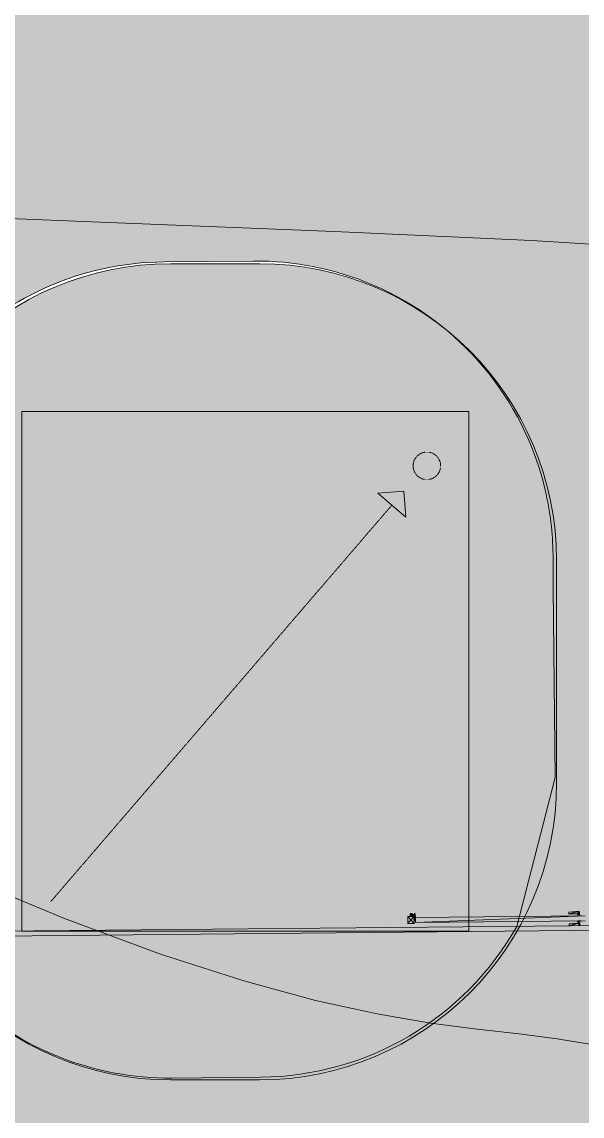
# Model space of a CAD drawing. Header units: millimetres. Extents: x 132836 to 1862386, y -330276 to -143438.
# Drawn here: x 382460 to 386232, y -273171 to -265798 of the extents above; entities that cross this region are included whole.
import ezdxf

# ---------------------------------------------------------------- set-up
doc = ezdxf.new("R2010")
doc.units = ezdxf.units.MM
doc.header["$MEASUREMENT"] = 0
doc.linetypes.add('HIDDEN', pattern=[0.375, 0.25, -0.125])
for name, color, linetype in [('Divers - Dessin général', 7, 'Continuous'), ('Nouveau_0', 7, 'Continuous'), ('Nouveau_CN_01_00', 7, 'Continuous'), ('Nouveau_CN_02_00', 7, 'Continuous'), ('Sols_ Dalles', 7, 'Continuous')]:
    doc.layers.add(name, color=color, linetype=linetype)

# ---------------------------------------------------------------- blocks, each defined once
blk = doc.blocks.new('Ligne_1_7', base_point=(382653.3, -271727.5))
at = {"linetype": 'Continuous', "lineweight": 5, "true_color": 0x990000}
blk.add_hatch(color=14, dxfattribs=at).paths.add_polyline_path([(385032.2, -268960.3), (384856, -268973.6), (385045.5, -269136.6)])
at = {"color": 14, "linetype": 'Continuous', "lineweight": 5, "true_color": 0x990000}
for p, q in [((385032.2, -268960.3), (384856, -268973.6)), ((385045.5, -269136.6), (384856, -268973.6)), ((385032.2, -268960.3), (385045.5, -269136.6))]:
    blk.add_line(p, q, dxfattribs=at)
at = {"color": 12, "linetype": 'HIDDEN', "lineweight": 5, "true_color": 0xcc0000}
blk.add_line((382653.3, -271727.5), (384950.7, -269055.1), dxfattribs=at)

msp = doc.modelspace()

# ---------------------------------------------------------------- hatches: boundary and pattern name
at = {"linetype": 'Continuous', "lineweight": 0, "true_color": 0x6f6f6f}
h = msp.add_hatch(color=8, dxfattribs=at)
h.paths.add_polyline_path([(360547.961, -295062.571), (487920.34, -293826.868), (487920.34, -270902.734), (487462.568, -270902.734), (472913.119, -271040.575), (472913.119, -163437.635), (371855.719, -163437.635), (371855.719, -271040.575), (371882.482, -271040.57), (371882.665, -272000.514, -0.40942736), (367883.201, -275935.042), (360547.961, -275935.042)])
h.paths.add_polyline_path([(377135.103, -260639.953), (373845.103, -260639.953), (373845.103, -248364.953), (373845.103, -243089.974), (373845.103, -242189.974), (377135.103, -242189.974)], flags=0)
h.paths.add_polyline_path([(380202.952, -171995.57), (431505.799, -171995.57), (464309.564, -171995.57), (464309.564, -262465.571), (462925.553, -262565.571), (438593.575, -262550.571), (437925.553, -262550.571), (436549.587, -262550.571), (436549.587, -189810.571), (412055.061, -189810.571), (412055.061, -201780.57), (412055.061, -204495.57), (415454.069, -204495.57), (415454.069, -208495.57), (415454.069, -218295.57), (405655.061, -218295.57), (405655.061, -222495.57), (415474.561, -222495.57), (415474.561, -260810.571), (380202.952, -260810.571), (380202.952, -230015.57), (380202.952, -193810.571)], flags=0)
h.paths.add_polyline_path([(381436.562, -269433.913, -0.09031866), (381558.292, -268727.623, -0.20144873), (382612.158, -267592.74, -0.10421145), (383417.525, -267415.055), (384017.498, -267409.371, -0.10404461), (384824.873, -267571.244, -0.23825546), (385983.776, -268953.318, -0.05518862), (386036.355, -269390.334), (386038.45, -269611.438), (386050.565, -270890.267), (385792.102, -271892.761, -0.26794919), (384069.602, -272909.124), (383469.629, -272914.808, -0.19371746), (382078.771, -272370.185, -0.07056876), (381728.183, -271931.262, -0.1316525), (381450.772, -270933.845)], flags=0)
h.paths.add_polyline_path([(394027.271, -275599.002, -0.4157911), (392016.505, -273599.031), (392016.505, -273452.052), (392030.007, -267377.824, -0.3805567), (394016.505, -265609.826), (394094.233, -265609.826), (394094.233, -270609.826), (409094.233, -270609.826), (409094.233, -265609.826), (414055.71, -265609.826, -0.41421356), (415555.71, -267109.826), (415555.71, -273660.699, -0.34550161), (413836.804, -275433.432)], flags=0)
h.paths.add_polyline_path([(424209.612, -271504.083, -0.13447393), (423930.467, -270484.937), (423930.467, -268984.937, -0.41421356), (425930.467, -266984.937), (426530.467, -266984.937, -0.41421356), (428530.467, -268984.937), (428530.467, -270484.937, -0.12882035), (428273.55, -271465.581, -0.27093629), (426530.467, -272484.937), (425930.467, -272484.937, -0.26498)], flags=0)
h.paths.add_polyline_path([(436562.206, -273329.325), (436569.468, -267730.336, -0.09856151), (436800.237, -266943.721), (436817.2, -266951.545, -0.258849), (438654.998, -265605.827), (438652.661, -265587.294), (439337.088, -265587.294), (439337.088, -265687.294), (439337.088, -270687.294), (469237.088, -270687.294), (469237.088, -265687.294), (470907.523, -265687.294), (472885.813, -265687.294), (472885.813, -267687.294), (472885.813, -271062.255, 0.00134576), (472885.842, -271073.021), (472896.728, -273095.233, -0.41421356), (470907.523, -275105.97), (462184.053, -275105.97, -0.00518896), (462130.957, -275116.103), (454147.511, -275196.191), (438770.531, -275253.24, -0.38655333), (436572.608, -273475.385, -0.02518922)], flags=0)
at = {"linetype": 'Continuous', "lineweight": 0, "true_color": 0xbfbfbf}
msp.add_hatch(color=9, dxfattribs=at).paths.add_polyline_path([(382460.201, -271924.327), (385468.877, -271924.327), (385468.877, -268424.198), (382460.201, -268424.198)])
at = {"layer": 'Sols_ Dalles', "linetype": 'Continuous', "lineweight": 0, "true_color": 0x2e271c}
h = msp.add_hatch(color=250, dxfattribs=at)
h.paths.add_polyline_path([(383460.201, -272927.623), (384060.201, -272927.623, 0.41421356), (386060.201, -270927.623), (386060.201, -269427.623, 0.41421356), (384060.201, -267427.623), (383460.201, -267427.623, 0.41421356), (381460.201, -269427.623), (381460.201, -270927.623, 0.41421356)])
h.paths.add_polyline_path([(382460.201, -268424.198), (385468.877, -268424.198), (385468.877, -271924.327), (382460.201, -271924.327)], flags=0)

# ---------------------------------------------------------------- linework, layer by layer
at = {"color": 7, "linetype": 'Continuous', "lineweight": 20}
for p, q in [((385059.385, -271825.972), (385100.04, -271825.587)), ((385079.938, -271849.557), (385059.385, -271825.972)), ((385059.836, -271873.526), (385059.385, -271825.972)), ((385059.836, -271873.526), (385079.938, -271849.557)), ((385073.657, -271815.646), (385073.929, -271813.006)), ((385073.657, -271815.646), (385078.574, -271813.444)), ((385073.657, -271815.646), (385091.177, -271825.671)), ((385073.754, -271825.836), (385073.657, -271815.646)), ((385073.657, -271815.646), (385082.707, -271820.461)), ((385073.657, -271815.646), (385078.912, -271818.342)), ((385073.929, -271813.006), (385074.776, -271810.539)), ((385073.929, -271813.006), (385082.031, -271810.665)), ((385073.929, -271813.006), (385078.574, -271813.444)), ((385074.776, -271810.539), (385076.14, -271808.416)), ((385074.776, -271810.539), (385089.865, -271810.396)), ((385074.776, -271810.539), (385082.031, -271810.665)), ((385076.14, -271808.416), (385077.93, -271806.779)), ((385076.14, -271808.416), (385088.461, -271808.299)), ((385076.14, -271808.416), (385089.865, -271810.396)), ((385077.93, -271806.779), (385080.021, -271805.741)), ((385077.93, -271806.779), (385086.641, -271806.696)), ((385077.93, -271806.779), (385088.461, -271808.299)), ((385078.574, -271813.444), (385082.031, -271810.665)), ((385078.574, -271813.444), (385081.185, -271813.221)), ((385078.912, -271818.342), (385078.574, -271813.444)), ((385078.574, -271813.444), (385080.37, -271816.941)), ((385078.574, -271813.444), (385080.132, -271816.287)), ((385078.574, -271813.444), (385080.046, -271815.585)), ((385078.574, -271813.444), (385080.118, -271814.881)), ((385078.574, -271813.444), (385080.344, -271814.223)), ((385078.574, -271813.444), (385080.708, -271813.657)), ((385078.912, -271818.342), (385080.37, -271816.941)), ((385078.912, -271818.342), (385080.744, -271817.5)), ((385078.912, -271818.342), (385081.23, -271817.927)), ((385078.912, -271818.342), (385081.793, -271818.194)), ((385082.395, -271818.28), (385078.912, -271818.342)), ((385082.707, -271820.461), (385078.912, -271818.342)), ((385079.938, -271849.557), (385100.04, -271825.587)), ((385079.938, -271849.557), (385100.491, -271873.141)), ((385080.021, -271805.741), (385082.273, -271805.373)), ((385080.021, -271805.741), (385084.53, -271805.699)), ((385080.021, -271805.741), (385086.641, -271806.696)), ((385080.118, -271814.881), (385080.046, -271815.585)), ((385080.046, -271815.585), (385084.692, -271815.541)), ((385080.046, -271815.585), (385084.62, -271816.245)), ((385080.046, -271815.585), (385080.132, -271816.287)), ((385080.344, -271814.223), (385080.118, -271814.881)), ((385080.118, -271814.881), (385084.607, -271814.839)), ((385080.118, -271814.881), (385084.692, -271815.541)), ((385080.132, -271816.287), (385084.62, -271816.245)), ((385080.132, -271816.287), (385084.394, -271816.903)), ((385080.132, -271816.287), (385080.37, -271816.941)), ((385080.708, -271813.657), (385080.344, -271814.223)), ((385080.344, -271814.223), (385084.368, -271814.185)), ((385080.344, -271814.223), (385084.607, -271814.839)), ((385080.37, -271816.941), (385084.394, -271816.903)), ((385080.37, -271816.941), (385084.03, -271817.469)), ((385080.37, -271816.941), (385080.744, -271817.5)), ((385081.185, -271813.221), (385080.708, -271813.657)), ((385080.708, -271813.657), (385083.993, -271813.626)), ((385080.708, -271813.657), (385084.368, -271814.185)), ((385080.744, -271817.5), (385084.03, -271817.469)), ((385080.744, -271817.5), (385083.553, -271817.905)), ((385080.744, -271817.5), (385081.23, -271817.927)), ((385082.031, -271810.665), (385081.185, -271813.221)), ((385081.743, -271812.944), (385081.185, -271813.221)), ((385081.185, -271813.221), (385083.508, -271813.199)), ((385081.185, -271813.221), (385083.993, -271813.626)), ((385081.23, -271817.927), (385083.553, -271817.905)), ((385081.23, -271817.927), (385081.793, -271818.194)), ((385082.031, -271810.665), (385081.743, -271812.944)), ((385082.343, -271812.846), (385081.743, -271812.944)), ((385081.743, -271812.944), (385082.945, -271812.932)), ((385081.743, -271812.944), (385083.508, -271813.199)), ((385081.793, -271818.194), (385083.553, -271817.905)), ((385081.793, -271818.194), (385082.995, -271818.182)), ((385081.793, -271818.194), (385082.395, -271818.28)), ((385082.031, -271810.665), (385089.865, -271810.396)), ((385082.031, -271810.665), (385082.343, -271812.846)), ((385082.031, -271810.665), (385085.825, -271812.784)), ((385082.273, -271805.373), (385084.53, -271805.699)), ((385085.825, -271812.784), (385082.343, -271812.846)), ((385082.945, -271812.932), (385082.343, -271812.846)), ((385082.395, -271818.28), (385086.164, -271817.682)), ((385082.395, -271818.28), (385082.995, -271818.182)), ((385082.707, -271820.461), (385082.395, -271818.28)), ((385082.707, -271820.461), (385091.081, -271815.48)), ((385086.164, -271817.682), (385082.707, -271820.461)), ((385082.707, -271820.461), (385091.177, -271825.671)), ((385082.945, -271812.932), (385085.825, -271812.784)), ((385083.508, -271813.199), (385082.945, -271812.932)), ((385082.995, -271818.182), (385083.553, -271817.905)), ((385083.508, -271813.199), (385085.825, -271812.784)), ((385083.993, -271813.626), (385083.508, -271813.199)), ((385083.553, -271817.905), (385084.03, -271817.469)), ((385083.553, -271817.905), (385086.164, -271817.682)), ((385083.993, -271813.626), (385085.825, -271812.784)), ((385084.368, -271814.185), (385083.993, -271813.626)), ((385084.03, -271817.469), (385084.394, -271816.903)), ((385084.03, -271817.469), (385086.164, -271817.682)), ((385084.368, -271814.185), (385085.825, -271812.784)), ((385084.607, -271814.839), (385084.368, -271814.185)), ((385084.394, -271816.903), (385085.825, -271812.784)), ((385084.394, -271816.903), (385084.62, -271816.245)), ((385084.394, -271816.903), (385086.164, -271817.682)), ((385084.53, -271805.699), (385086.641, -271806.696)), ((385084.607, -271814.839), (385085.825, -271812.784)), ((385084.692, -271815.541), (385084.607, -271814.839)), ((385084.62, -271816.245), (385084.692, -271815.541)), ((385084.692, -271815.541), (385085.825, -271812.784)), ((385085.825, -271812.784), (385089.865, -271810.396)), ((385085.825, -271812.784), (385086.164, -271817.682)), ((385085.825, -271812.784), (385091.081, -271815.48)), ((385085.825, -271812.784), (385090.759, -271812.846)), ((385086.164, -271817.682), (385091.081, -271815.48)), ((385086.641, -271806.696), (385088.461, -271808.299)), ((385088.461, -271808.299), (385089.865, -271810.396)), ((385089.865, -271810.396), (385090.759, -271812.846)), ((385090.482, -271812.089), (385103.447, -271811.966)), ((385103.448, -271812.082), (385090.493, -271812.119)), ((385090.525, -271812.204), (385103.448, -271812.082)), ((385103.451, -271812.421), (385090.557, -271812.292)), ((385090.648, -271812.543), (385103.451, -271812.421)), ((385103.457, -271812.961), (385090.701, -271812.687)), ((385090.759, -271812.846), (385091.081, -271815.48)), ((385090.787, -271813.081), (385103.457, -271812.961)), ((385090.85, -271813.59), (385103.457, -271812.961)), ((385090.873, -271813.784), (385103.463, -271813.665)), ((385090.945, -271814.372), (385103.463, -271813.665)), ((385090.973, -271814.602), (385103.471, -271814.484)), ((385091.05, -271815.229), (385103.471, -271814.484)), ((385091.081, -271815.48), (385103.479, -271815.363)), ((385091.081, -271815.48), (385091.177, -271825.671)), ((385091.087, -271816.106), (385103.479, -271815.363)), ((385103.488, -271816.242), (385091.089, -271816.36)), ((385091.095, -271816.942), (385103.488, -271816.242)), ((385103.495, -271817.061), (385091.097, -271817.179)), ((385091.102, -271817.68), (385103.495, -271817.061)), ((385103.502, -271817.765), (385091.104, -271817.882)), ((385091.105, -271818.038), (385103.507, -271818.305)), ((385103.507, -271818.305), (385091.109, -271818.422)), ((385091.11, -271818.52), (385103.51, -271818.644)), ((385103.51, -271818.644), (385091.112, -271818.761)), ((385091.112, -271818.794), (385103.511, -271818.76)), ((385103.511, -271818.76), (385091.113, -271818.877)), ((385100.04, -271825.587), (385100.491, -271873.141)), ((385103.383, -271805.173), (385109.191, -271805.118)), ((385109.192, -271805.288), (385103.383, -271805.173)), ((385103.384, -271805.343), (385103.383, -271805.173)), ((385103.384, -271805.343), (385109.192, -271805.288)), ((385109.194, -271805.525), (385103.384, -271805.343)), ((385103.387, -271805.58), (385103.384, -271805.343)), ((385103.387, -271805.58), (385109.194, -271805.525)), ((385109.197, -271805.825), (385103.387, -271805.58)), ((385103.389, -271805.88), (385103.387, -271805.58)), ((385103.389, -271805.88), (385109.197, -271805.825)), ((385109.201, -271806.185), (385103.389, -271805.88)), ((385103.393, -271806.24), (385103.389, -271805.88)), ((385103.393, -271806.24), (385109.201, -271806.185)), ((385109.205, -271806.599), (385103.393, -271806.24)), ((385103.397, -271806.654), (385103.393, -271806.24)), ((385103.397, -271806.654), (385109.205, -271806.599)), ((385103.401, -271807.119), (385103.397, -271806.654)), ((385103.401, -271807.119), (385109.205, -271806.599)), ((385103.401, -271807.119), (385109.209, -271807.064)), ((385103.406, -271807.627), (385103.401, -271807.119)), ((385103.406, -271807.627), (385109.209, -271807.064)), ((385103.406, -271807.627), (385109.214, -271807.572)), ((385103.411, -271808.173), (385103.406, -271807.627)), ((385103.411, -271808.173), (385109.214, -271807.572)), ((385103.411, -271808.173), (385109.219, -271808.118)), ((385103.417, -271808.75), (385103.411, -271808.173)), ((385103.417, -271808.75), (385109.219, -271808.118)), ((385103.417, -271808.75), (385109.224, -271808.695)), ((385103.422, -271809.349), (385103.417, -271808.75)), ((385103.422, -271809.349), (385109.224, -271808.695)), ((385103.422, -271809.349), (385109.23, -271809.294)), ((385103.428, -271809.965), (385103.422, -271809.349)), ((385103.428, -271809.965), (385109.23, -271809.294)), ((385103.428, -271809.965), (385109.236, -271809.91)), ((385103.434, -271810.588), (385103.428, -271809.965)), ((385103.434, -271810.588), (385109.236, -271809.91)), ((385103.434, -271810.588), (385109.242, -271810.533)), ((385103.833, -271852.727), (385103.434, -271810.588)), ((385103.833, -271852.727), (385109.242, -271810.533)), ((385103.833, -271852.727), (385109.448, -271832.292)), ((385109.641, -271852.672), (385103.833, -271852.727)), ((385109.191, -271805.118), (385109.192, -271805.288)), ((385109.192, -271805.288), (385109.194, -271805.525)), ((385109.194, -271805.525), (385109.197, -271805.825)), ((385109.197, -271805.825), (385109.201, -271806.185)), ((385109.201, -271806.185), (385109.205, -271806.599)), ((385109.205, -271806.599), (385109.209, -271807.064)), ((385109.209, -271807.064), (385109.214, -271807.572)), ((385109.214, -271807.572), (385109.219, -271808.118)), ((385109.219, -271808.118), (385109.224, -271808.695)), ((385109.224, -271808.695), (385109.23, -271809.294)), ((385109.23, -271809.294), (385109.236, -271809.91)), ((385109.236, -271809.91), (385109.242, -271810.533)), ((385109.242, -271810.533), (385109.448, -271832.292)), ((385109.448, -271832.292), (386253.59, -271821.452)), ((385109.77, -271866.259), (385109.448, -271832.292)), ((386253.59, -271821.452), (385109.77, -271866.259)), ((386253.912, -271855.42), (385109.77, -271866.259)), ((386142.704, -271797.621), (386142.676, -271797.774)), ((386142.676, -271797.774), (386143.205, -271808.818)), ((386142.676, -271797.774), (386143.262, -271809.301)), ((386142.737, -271797.496), (386142.704, -271797.621)), ((386142.704, -271797.621), (386143.262, -271809.301)), ((386142.704, -271797.621), (386143.318, -271809.702)), ((386142.771, -271797.401), (386142.737, -271797.496)), ((386142.737, -271797.496), (386143.318, -271809.702)), ((386142.737, -271797.496), (386143.367, -271810.018)), ((386142.806, -271797.335), (386142.771, -271797.401)), ((386142.771, -271797.401), (386143.367, -271810.018)), ((386142.771, -271797.401), (386143.422, -271810.246)), ((386142.84, -271797.299), (386142.806, -271797.335)), ((386142.806, -271797.335), (386143.422, -271810.246)), ((386142.806, -271797.335), (386143.469, -271810.394)), ((386142.881, -271797.291), (386142.84, -271797.299)), ((386142.84, -271797.299), (386143.469, -271810.394)), ((386212.841, -271791.081), (386142.881, -271797.291)), ((386212.876, -271791.11), (386142.881, -271797.291)), ((386143.469, -271810.394), (386142.881, -271797.291)), ((386142.881, -271797.291), (386143.505, -271810.439)), ((386142.881, -271797.291), (386143.545, -271810.402)), ((386142.916, -271797.313), (386142.881, -271797.291)), ((386212.876, -271791.11), (386142.916, -271797.313)), ((386142.916, -271797.313), (386143.545, -271810.402)), ((386142.957, -271797.363), (386142.916, -271797.313)), ((386142.957, -271797.363), (386212.876, -271791.11)), ((386212.889, -271791.178), (386142.957, -271797.363)), ((386212.866, -271791.286), (386142.957, -271797.363)), ((386143.545, -271810.402), (386142.957, -271797.363)), ((386142.957, -271797.363), (386143.573, -271810.275)), ((386142.998, -271797.444), (386142.957, -271797.363)), ((386142.998, -271797.444), (386212.866, -271791.286)), ((386212.821, -271791.432), (386142.998, -271797.444)), ((386143.573, -271810.275), (386142.998, -271797.444)), ((386142.998, -271797.444), (386143.606, -271810.061)), ((386143.04, -271797.554), (386142.998, -271797.444)), ((386212.821, -271791.432), (386143.04, -271797.554)), ((386143.606, -271810.061), (386143.04, -271797.554)), ((386143.04, -271797.554), (386143.626, -271809.76)), ((386143.088, -271797.692), (386143.04, -271797.554)), ((386143.088, -271797.692), (386212.821, -271791.432)), ((386212.753, -271791.618), (386143.088, -271797.692)), ((386212.651, -271791.842), (386143.088, -271797.692)), ((386143.626, -271809.76), (386143.088, -271797.692)), ((386143.088, -271797.692), (386143.646, -271809.374)), ((386143.13, -271797.86), (386143.088, -271797.692)), ((386212.651, -271791.842), (386143.13, -271797.86)), ((386143.646, -271809.374), (386143.13, -271797.86)), ((386143.659, -271808.904), (386143.13, -271797.86)), ((386143.205, -271808.818), (386143.262, -271809.301)), ((386143.262, -271809.301), (386143.318, -271809.702)), ((386143.318, -271809.702), (386143.367, -271810.018)), ((386143.367, -271810.018), (386143.422, -271810.246)), ((386143.422, -271810.246), (386143.469, -271810.394)), ((386143.469, -271810.394), (386143.505, -271810.439)), ((386143.505, -271810.439), (386200.759, -271808.739)), ((386143.505, -271810.439), (386143.545, -271810.402)), ((386143.545, -271810.402), (386200.851, -271808.688)), ((386200.759, -271808.739), (386143.545, -271810.402)), ((386143.545, -271810.402), (386143.573, -271810.275)), ((386143.573, -271810.275), (386201.024, -271808.518)), ((386200.851, -271808.688), (386143.573, -271810.275)), ((386143.573, -271810.275), (386143.606, -271810.061)), ((386143.606, -271810.061), (386201.61, -271807.825)), ((386143.606, -271810.061), (386201.277, -271808.23)), ((386201.024, -271808.518), (386143.606, -271810.061)), ((386143.606, -271810.061), (386143.626, -271809.76)), ((386143.626, -271809.76), (386201.61, -271807.825)), ((386143.626, -271809.76), (386143.646, -271809.374)), ((386143.646, -271809.374), (386202.505, -271806.675)), ((386143.646, -271809.374), (386202.017, -271807.306)), ((386201.61, -271807.825), (386143.646, -271809.374)), ((386143.646, -271809.374), (386143.659, -271808.904)), ((386143.659, -271808.904), (386212.651, -271791.842)), ((386202.505, -271806.675), (386143.659, -271808.904)), ((386197.593, -271857.179), (386197.547, -271855.954)), ((386197.622, -271857.177), (386197.57, -271855.953)), ((386197.622, -271857.177), (386197.582, -271855.953)), ((386197.692, -271857.174), (386197.64, -271855.953)), ((386197.692, -271857.174), (386197.657, -271855.953)), ((386197.785, -271857.169), (386197.733, -271855.952)), ((386197.785, -271857.169), (386197.756, -271855.952)), ((386197.913, -271857.162), (386197.86, -271855.951)), ((386198.075, -271857.153), (386197.994, -271855.949)), ((386198.075, -271857.153), (386198.023, -271855.949)), ((386198.075, -271857.153), (386198.058, -271855.949)), ((386198.267, -271857.143), (386198.215, -271855.947)), ((386198.267, -271857.143), (386198.255, -271855.947)), ((386198.493, -271857.13), (386198.441, -271855.945)), ((386200.67, -271857.012), (386200.271, -271855.928)), ((386200.67, -271857.012), (386200.625, -271855.925)), ((386200.968, -271855.921), (386200.67, -271857.012)), ((386202.847, -271856.893), (386200.67, -271857.012)), ((386200.759, -271808.739), (386200.851, -271808.688)), ((386200.759, -271808.739), (386202.65, -271821.935)), ((386200.851, -271808.688), (386201.024, -271808.518)), ((386202.655, -271821.935), (386200.851, -271808.688)), ((386200.851, -271808.688), (386202.748, -271821.934)), ((386200.851, -271808.688), (386202.928, -271821.932)), ((386201.024, -271808.518), (386201.277, -271808.23)), ((386201.024, -271808.518), (386202.946, -271821.932)), ((386201.277, -271808.23), (386201.61, -271807.825)), ((386202.969, -271821.932), (386201.277, -271808.23)), ((386201.277, -271808.23), (386203.242, -271821.929)), ((386201.277, -271808.23), (386203.602, -271821.926)), ((386201.61, -271807.825), (386202.017, -271807.306)), ((386201.61, -271807.825), (386203.631, -271821.925)), ((386201.61, -271807.825), (386204.084, -271821.921)), ((386202.017, -271807.306), (386202.505, -271806.675)), ((386202.017, -271807.306), (386204.119, -271821.921)), ((386202.017, -271807.306), (386204.647, -271821.916)), ((386202.505, -271806.675), (386212.651, -271791.842)), ((386202.505, -271806.675), (386204.688, -271821.915)), ((386203.521, -271856.857), (386202.67, -271871.287)), ((386203.422, -271856.862), (386202.67, -271871.287)), ((386203.718, -271856.846), (386202.763, -271871.339)), ((386203.521, -271856.857), (386202.763, -271871.339)), ((386202.847, -271856.893), (386202.803, -271855.904)), ((386203.393, -271856.864), (386202.847, -271856.893)), ((386204.008, -271856.83), (386202.951, -271871.5)), ((386203.718, -271856.846), (386202.951, -271871.5)), ((386204.397, -271856.809), (386203.232, -271871.77)), ((386204.008, -271856.83), (386203.232, -271871.77)), ((386205.024, -271856.775), (386203.393, -271856.864)), ((386204.397, -271856.809), (386203.596, -271872.147)), ((386205.448, -271856.752), (386204.053, -271872.627)), ((386204.879, -271856.783), (386204.053, -271872.627)), ((386204.397, -271856.809), (386204.053, -271872.627)), ((386205.448, -271856.752), (386204.587, -271873.211)), ((386205.024, -271856.775), (386204.696, -271855.886)), ((386205.024, -271856.775), (386204.987, -271855.883)), ((386205.271, -271855.88), (386205.024, -271856.775)), ((386207.207, -271856.656), (386205.024, -271856.775)), ((386205.095, -271821.912), (386212.651, -271791.842)), ((386216.019, -271886.786), (386205.448, -271856.752)), ((386207.17, -271855.862), (386207.207, -271856.656)), ((386209.39, -271856.537), (386207.207, -271856.656)), ((386209.39, -271856.537), (386209.133, -271855.844)), ((386209.36, -271855.842), (386209.39, -271856.537)), ((386209.581, -271855.84), (386209.39, -271856.537)), ((386209.721, -271856.519), (386209.39, -271856.537)), ((386211.567, -271856.419), (386209.721, -271856.519)), ((386211.538, -271855.821), (386211.567, -271856.419)), ((386213.744, -271856.3), (386211.567, -271856.419)), ((386212.651, -271791.842), (386212.753, -271791.618)), ((386216.948, -271821.799), (386212.651, -271791.842)), ((386212.651, -271791.842), (386217.076, -271821.798)), ((386212.753, -271791.618), (386212.821, -271791.432)), ((386217.082, -271821.798), (386212.753, -271791.618)), ((386212.753, -271791.618), (386217.175, -271821.797)), ((386212.821, -271791.432), (386212.866, -271791.286)), ((386212.821, -271791.432), (386217.245, -271821.797)), ((386217.181, -271821.797), (386212.821, -271791.432)), ((386212.876, -271791.11), (386212.841, -271791.081)), ((386212.866, -271791.286), (386212.889, -271791.178)), ((386217.245, -271821.797), (386212.866, -271791.286)), ((386212.889, -271791.178), (386212.876, -271791.11)), ((386217.279, -271821.796), (386212.889, -271791.178)), ((386217.245, -271821.797), (386212.889, -271791.178)), ((386213.744, -271856.3), (386213.559, -271855.802)), ((386213.722, -271855.8), (386213.744, -271856.3)), ((386215.921, -271856.182), (386213.744, -271856.3)), ((386215.921, -271856.182), (386215.772, -271855.781)), ((386215.905, -271855.78), (386215.921, -271856.182)), ((386216.027, -271855.779), (386215.921, -271856.182)), ((386218.092, -271856.063), (386215.921, -271856.182)), ((386216.019, -271886.786), (386217.622, -271856.089)), ((386216.137, -271886.986), (386217.622, -271856.089)), ((386216.137, -271886.986), (386217.75, -271856.105)), ((386216.137, -271886.986), (386217.848, -271856.118)), ((386216.226, -271887.15), (386217.848, -271856.118)), ((386216.279, -271887.278), (386217.848, -271856.118)), ((386216.279, -271887.278), (386217.912, -271856.13)), ((386216.309, -271887.371), (386217.912, -271856.13)), ((386216.309, -271887.371), (386217.942, -271856.138)), ((386217.75, -271856.105), (386217.622, -271856.089)), ((386217.755, -271856.082), (386217.651, -271856.087)), ((386217.848, -271856.118), (386217.75, -271856.105)), ((386217.912, -271856.13), (386217.848, -271856.118)), ((386217.942, -271856.138), (386217.912, -271856.13)), ((386218.077, -271855.759), (386218.092, -271856.063)), ((386220.263, -271855.946), (386218.092, -271856.063)), ((386220.263, -271855.946), (386220.186, -271855.739)), ((386220.255, -271855.739), (386220.263, -271855.946)), ((386220.319, -271855.738), (386220.263, -271855.946)), ((386222.423, -271855.828), (386220.263, -271855.946)), ((386221.624, -271821.755), (386223.377, -271821.648)), ((386222.416, -271855.718), (386222.423, -271855.828)), ((386224.582, -271855.71), (386222.423, -271855.828)), ((386223.377, -271821.648), (386223.597, -271821.646)), ((386223.831, -271821.734), (386223.377, -271821.648)), ((386223.377, -271821.648), (386224.04, -271821.732)), ((386224.051, -271821.732), (386223.597, -271821.646)), ((386223.597, -271821.646), (386224.185, -271821.72)), ((386223.597, -271821.646), (386223.795, -271821.646)), ((386224.185, -271821.72), (386223.795, -271821.646)), ((386223.795, -271821.646), (386224.249, -271821.704)), ((386223.795, -271821.646), (386223.958, -271821.649)), ((386224.249, -271821.704), (386223.958, -271821.649)), ((386223.958, -271821.649), (386224.085, -271821.653)), ((386224.249, -271821.704), (386224.085, -271821.653)), ((386224.085, -271821.653), (386224.277, -271821.689)), ((386224.085, -271821.653), (386224.184, -271821.659)), ((386224.121, -271821.731), (386224.185, -271821.72)), ((386224.277, -271821.689), (386224.184, -271821.659)), ((386224.184, -271821.659), (386224.277, -271821.677)), ((386224.185, -271821.72), (386224.249, -271821.704)), ((386224.185, -271821.72), (386224.185, -271821.731)), ((386224.277, -271821.677), (386224.248, -271821.667)), ((386224.249, -271821.704), (386224.277, -271821.689)), ((386224.249, -271821.704), (386224.249, -271821.73)), ((386224.277, -271821.677), (386224.277, -271821.689)), ((386224.277, -271821.689), (386224.277, -271821.677)), ((386224.277, -271821.689), (386224.278, -271821.73)), ((386224.582, -271855.71), (386224.576, -271855.698)), ((386224.71, -271855.704), (386224.582, -271855.71)), ((386224.71, -271855.696), (386224.71, -271855.704)), ((386224.803, -271855.698), (386224.71, -271855.704)), ((386224.873, -271855.695), (386224.803, -271855.698)), ((385100.491, -271873.141), (385059.836, -271873.526)), ((386145.417, -271877.366), (386145.404, -271877.844)), ((386145.404, -271877.844), (386145.868, -271888.893)), ((386145.436, -271876.97), (386145.417, -271877.366)), ((386145.417, -271877.366), (386145.911, -271889.051)), ((386145.417, -271877.366), (386145.868, -271888.893)), ((386145.462, -271876.66), (386145.436, -271876.97)), ((386145.436, -271876.97), (386145.958, -271889.18)), ((386145.436, -271876.97), (386145.911, -271889.051)), ((386145.489, -271876.436), (386145.462, -271876.66)), ((386145.462, -271876.66), (386146, -271889.281)), ((386145.462, -271876.66), (386145.958, -271889.18)), ((386145.523, -271876.3), (386145.489, -271876.436)), ((386145.489, -271876.436), (386146.041, -271889.352)), ((386145.489, -271876.436), (386146, -271889.281)), ((386145.563, -271876.254), (386145.523, -271876.3)), ((386145.523, -271876.3), (386146.117, -271889.407)), ((386145.523, -271876.3), (386146.077, -271889.394)), ((386145.523, -271876.3), (386146.041, -271889.352)), ((386202.67, -271871.287), (386145.563, -271876.254)), ((386145.598, -271876.291), (386145.563, -271876.254)), ((386145.563, -271876.254), (386146.117, -271889.407)), ((386145.598, -271876.291), (386202.67, -271871.287)), ((386202.763, -271871.339), (386145.598, -271876.291)), ((386145.646, -271876.428), (386145.598, -271876.291)), ((386145.598, -271876.291), (386146.192, -271889.344)), ((386145.598, -271876.291), (386146.152, -271889.39)), ((386145.598, -271876.291), (386146.117, -271889.407)), ((386145.646, -271876.428), (386202.763, -271871.339)), ((386202.951, -271871.5), (386145.646, -271876.428)), ((386145.694, -271876.647), (386145.646, -271876.428)), ((386145.646, -271876.428), (386146.226, -271889.268)), ((386145.646, -271876.428), (386146.192, -271889.344)), ((386202.951, -271871.5), (386145.694, -271876.647)), ((386203.232, -271871.77), (386145.694, -271876.647)), ((386203.596, -271872.147), (386145.694, -271876.647)), ((386145.744, -271876.954), (386145.694, -271876.647)), ((386145.694, -271876.647), (386146.26, -271889.164)), ((386145.694, -271876.647), (386146.226, -271889.268)), ((386203.596, -271872.147), (386145.744, -271876.954)), ((386145.794, -271877.345), (386145.744, -271876.954)), ((386145.744, -271876.954), (386146.288, -271889.031)), ((386145.744, -271876.954), (386146.26, -271889.164)), ((386203.596, -271872.147), (386145.794, -271877.345)), ((386204.053, -271872.627), (386145.794, -271877.345)), ((386204.587, -271873.211), (386145.794, -271877.345)), ((386145.794, -271877.345), (386145.851, -271877.82)), ((386145.794, -271877.345), (386146.321, -271888.868)), ((386145.794, -271877.345), (386146.288, -271889.031)), ((386204.587, -271873.211), (386145.851, -271877.82)), ((386145.851, -271877.82), (386146.321, -271888.868)), ((386145.868, -271888.893), (386145.911, -271889.051)), ((386145.911, -271889.051), (386145.958, -271889.18)), ((386145.958, -271889.18), (386146, -271889.281)), ((386146, -271889.281), (386146.041, -271889.352)), ((386146.041, -271889.352), (386146.077, -271889.394)), ((386146.077, -271889.394), (386146.117, -271889.407)), ((386146.117, -271889.407), (386216.275, -271887.448)), ((386146.117, -271889.407), (386146.152, -271889.39)), ((386146.152, -271889.39), (386216.309, -271887.371)), ((386146.152, -271889.39), (386216.304, -271887.427)), ((386216.275, -271887.448), (386146.152, -271889.39)), ((386146.152, -271889.39), (386146.192, -271889.344)), ((386146.192, -271889.344), (386216.279, -271887.278)), ((386216.309, -271887.371), (386146.192, -271889.344)), ((386146.192, -271889.344), (386146.226, -271889.268)), ((386146.226, -271889.268), (386216.226, -271887.15)), ((386216.279, -271887.278), (386146.226, -271889.268)), ((386146.226, -271889.268), (386146.26, -271889.164)), ((386146.26, -271889.164), (386216.226, -271887.15)), ((386146.26, -271889.164), (386146.288, -271889.031)), ((386146.288, -271889.031), (386216.019, -271886.786)), ((386146.288, -271889.031), (386216.137, -271886.986)), ((386146.288, -271889.031), (386216.226, -271887.15)), ((386146.288, -271889.031), (386146.321, -271888.868)), ((386146.321, -271888.868), (386204.587, -271873.211)), ((386146.321, -271888.868), (386216.019, -271886.786)), ((386197.622, -271857.177), (386197.593, -271857.179)), ((386197.593, -271857.179), (386197.622, -271857.177)), ((386197.692, -271857.174), (386197.622, -271857.177)), ((386197.785, -271857.169), (386197.692, -271857.174)), ((386197.814, -271857.167), (386197.785, -271857.169)), ((386197.913, -271857.162), (386197.814, -271857.167)), ((386198.075, -271857.153), (386197.913, -271857.162)), ((386198.267, -271857.143), (386198.075, -271857.153)), ((386198.493, -271857.13), (386198.267, -271857.143)), ((386200.67, -271857.012), (386198.493, -271857.13)), ((386202.763, -271871.339), (386202.67, -271871.287)), ((386202.951, -271871.5), (386202.763, -271871.339)), ((386203.232, -271871.77), (386202.951, -271871.5)), ((386203.596, -271872.147), (386203.232, -271871.77)), ((386204.053, -271872.627), (386203.596, -271872.147)), ((386204.053, -271872.627), (386204.587, -271873.211)), ((386216.019, -271886.786), (386204.587, -271873.211)), ((386216.137, -271886.986), (386216.019, -271886.786)), ((386216.226, -271887.15), (386216.137, -271886.986)), ((386216.279, -271887.278), (386216.226, -271887.15)), ((386216.275, -271887.448), (386216.304, -271887.427)), ((386216.309, -271887.371), (386216.279, -271887.278)), ((386216.304, -271887.427), (386216.309, -271887.371))]:
    msp.add_line(p, q, dxfattribs=at)
at = {"color": 9, "linetype": 'Continuous', "lineweight": 5}
msp.add_lwpolyline([(381436.562, -269433.913), (381450.772, -270933.845, 0.1316525), (381728.183, -271931.262, 0.07056876), (382078.771, -272370.185, 0.19371746), (383469.629, -272914.808), (384069.602, -272909.124, 0.26794919), (385792.102, -271892.761), (386050.565, -270890.267), (386038.45, -269611.438), (386036.355, -269390.334, 0.05518862), (385983.776, -268953.318, 0.23825546), (384824.873, -267571.244, 0.10404461), (384017.498, -267409.371), (383417.525, -267415.055, 0.10421145), (382612.158, -267592.74, 0.20144873), (381558.292, -268727.623, 0.09031866)], format="xyb", close=True, dxfattribs=at)
at = {"color": 7, "linetype": 'Continuous', "lineweight": 5}
msp.add_lwpolyline([(382460.201, -271924.327), (385468.877, -271924.327), (385468.877, -268424.198), (382460.201, -268424.198)], close=True, dxfattribs=at)
at = {"color": 12, "linetype": 'HIDDEN', "lineweight": 5, "true_color": 0xcc0000}
msp.add_circle((385186.958, -268789.647), 92.649, dxfattribs=at)
at = {"color": 7, "linetype": 'Continuous', "lineweight": 20}
msp.add_point((386202.664, -271871.287), dxfattribs=at)
at = {"layer": 'Divers - Dessin général', "color": 8, "linetype": 'Continuous', "lineweight": 5}
msp.add_lwpolyline([(472905.195, -163437.635), (472885.813, -271067.638), (371555.907, -272027.634), (371538.537, -197317.635), (371535.195, -163437.635)], close=True, dxfattribs=at)
at = {"layer": 'Divers - Dessin général', "color": 14, "linetype": 'Continuous', "lineweight": 5, "true_color": 0x990000}
msp.add_lwpolyline([(472905.195, -163437.635), (472885.813, -271067.638), (371555.907, -272027.634), (371538.537, -197317.635), (371535.195, -163437.635)], close=True, dxfattribs=at)
at = {"layer": 'Nouveau_0', "color": 8, "linetype": 'Continuous', "lineweight": 5}
msp.add_line((371535.195, -272063.016), (472898.712, -271079.638), dxfattribs=at)
msp.add_line((371535.195, -272063.016), (472898.712, -271079.638), dxfattribs=at)
at = {"layer": 'Nouveau_0', "color": 8, "linetype": 'Continuous', "lineweight": 5, "flags": 128}
msp.add_lwpolyline([(371535.195, -272063.016), (472898.712, -271079.638), (472898.712, -163437.635), (371535.195, -163437.635), (371535.195, -197326.333)], close=True, dxfattribs=at)
at = {"layer": 'Nouveau_CN_01_00', "color": 8, "linetype": 'Continuous', "lineweight": 5, "flags": 128}
msp.add_lwpolyline([(392227.181, -268076.856), (391069.268, -267830.59), (389843.101, -267624.517), (388556.568, -267467.614), (387231.083, -267353.215), (385891.444, -267270.743), (384562.447, -267209.621), (383268.889, -267159.272), (382035.566, -267109.12), (380887.275, -267048.588), (379848.813, -266967.099), (378938.934, -266856.985), (378152.223, -266722.222), (377477.223, -266569.693), (376902.478, -266406.283), (376416.531, -266238.876), (376007.924, -266074.356), (375665.201, -265919.607)], dxfattribs=at)
at = {"layer": 'Nouveau_CN_02_00', "color": 8, "linetype": 'Continuous', "lineweight": 5, "flags": 128}
msp.add_lwpolyline([(391760.565, -272995.269), (390647.401, -273000.468), (389664.641, -272993.06), (388846.305, -272970.935), (388180.341, -272936.302), (387643.179, -272892.447), (387211.251, -272842.659), (386860.988, -272790.224), (386568.819, -272738.43), (386311.175, -272690.564), (386064.488, -272649.913), (385807.314, -272617.539), (385526.723, -272585.603), (385211.908, -272544.04), (384852.064, -272482.784), (384436.387, -272391.771), (383954.07, -272260.936), (383394.31, -272080.213), (382746.3, -271839.538), (382005.339, -271533.209)], dxfattribs=at)
at = {"layer": 'Sols_ Dalles', "color": 250, "linetype": 'Continuous', "lineweight": 5, "true_color": 0x1f1f1f}
msp.add_lwpolyline([(383460.201, -272927.623), (384060.201, -272927.623, 0.41421356), (386060.201, -270927.623), (386060.201, -269427.623, 0.41421356), (384060.201, -267427.623), (383460.201, -267427.623, 0.41421356), (381460.201, -269427.623), (381460.201, -270927.623, 0.41421356)], format="xyb", close=True, dxfattribs=at)
msp.add_lwpolyline([(382460.201, -268424.198), (385468.877, -268424.198), (385468.877, -271924.327), (382460.201, -271924.327)], close=True, dxfattribs=at)

# ---------------------------------------------------------------- block references
at = {"color": 12, "linetype": 'HIDDEN', "lineweight": 5, "true_color": 0xcc0000}
msp.add_blockref('Ligne_1_7', (382653.344, -271727.488), dxfattribs=at)

doc.saveas('drawing.dxf')
